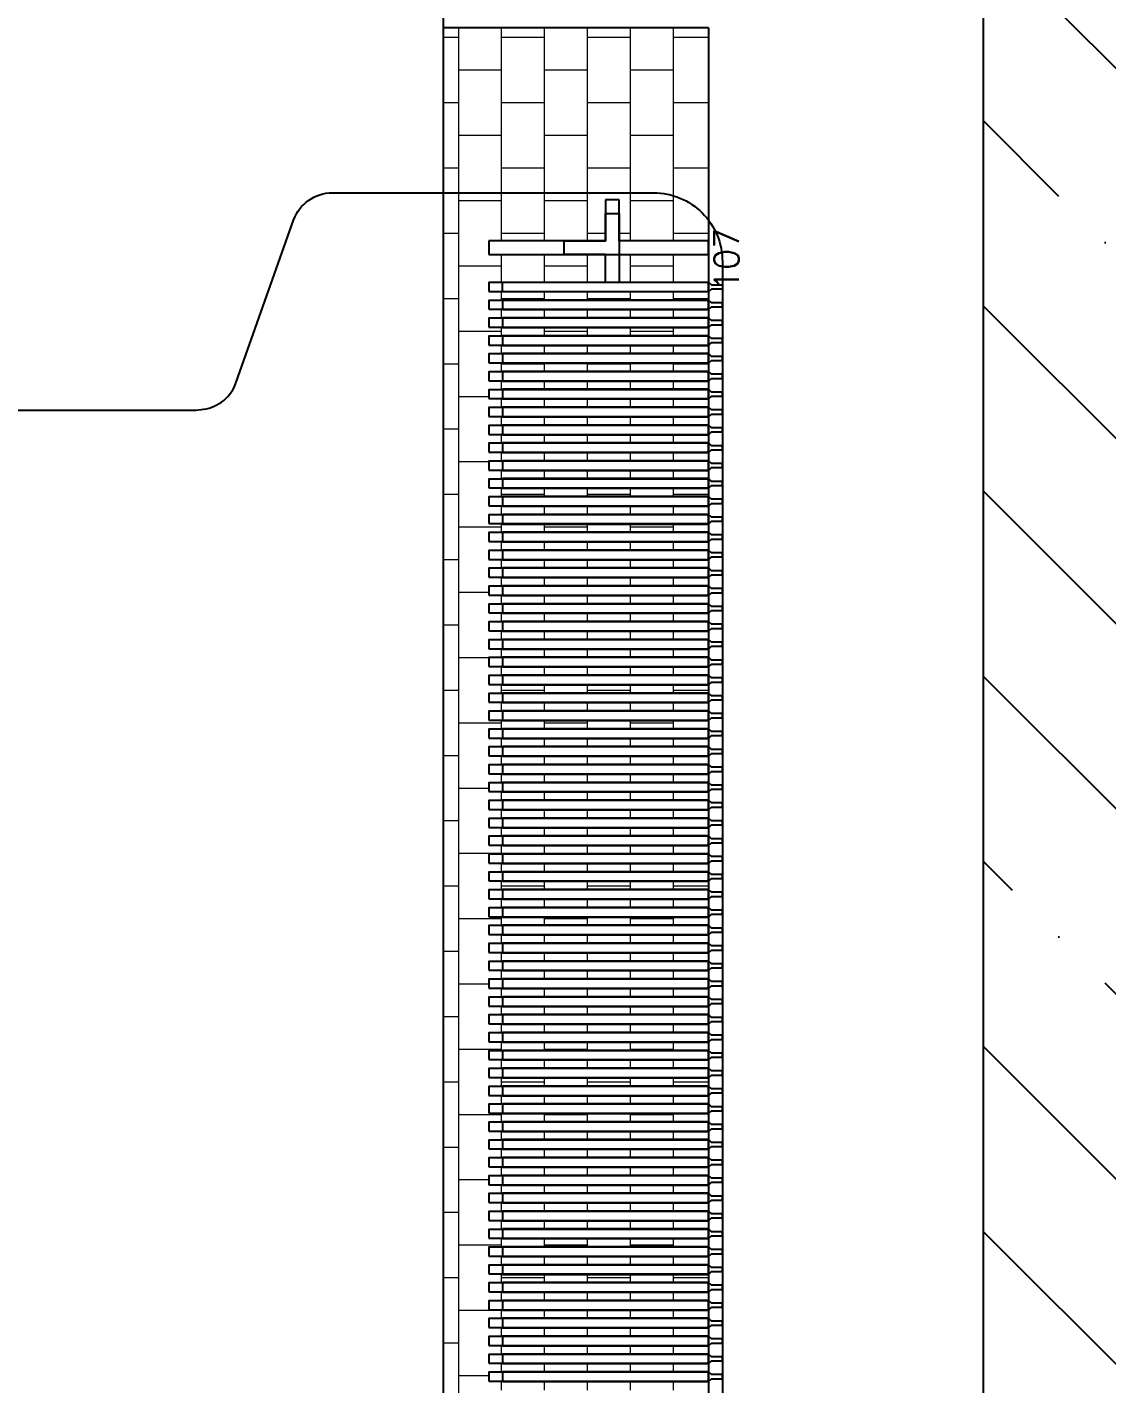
# Model space of a CAD drawing. Extents: x 13661 to 14061, y -1399 to -1089.
# Drawn here: x 13781.98 to 13789.84, y -1230.52 to -1220.65 of the extents above; entities that cross this region are included whole.
import ezdxf

# ---------------------------------------------------------------- set-up
doc = ezdxf.new("R2010")
doc.units = 0
doc.header["$LTSCALE"] = 16.335
doc.header["$MEASUREMENT"] = 0
doc.layers.get('0').update_dxf_attribs({"linetype": 'CONTINUOUS'})
doc.layers.add('ENCAP', color=7, linetype='CONTINUOUS')
doc.layers.add('FPC', color=2, linetype='CONTINUOUS', lineweight=25)
doc.layers.add('label @ 1', color=1, linetype='CONTINUOUS', lineweight=13)
doc.styles.add('sz', font='txt.shx')

# ---------------------------------------------------------------- blocks, each defined once
blk = doc.blocks.new('pin')
for p, q in [((535.8656, 444.7959), (535.7656, 444.7959)), ((535.7656, 444.7959), (535.7656, 443.1959)), ((535.8656, 443.9459), (535.8656, 444.7959)), ((536.1656, 443.9459), (535.8656, 443.9459)), ((536.1656, 443.8459), (536.1656, 443.9459)), ((535.8656, 443.8459), (536.1656, 443.8459)), ((535.8656, 443.1959), (535.8656, 443.8459)), ((535.7656, 443.1959), (535.8656, 443.1959))]:
    blk.add_line(p, q)
for points in [[(527.5681, 444.7959), (527.5681, 443.1959), (527.6331, 443.1959), (527.6331, 444.7959)], [(527.6981, 444.7959), (527.6981, 443.1959), (527.7631, 443.1959), (527.7631, 444.7959)], [(527.8281, 444.7959), (527.8281, 443.1959), (527.8931, 443.1959), (527.8931, 444.7959)], [(527.9581, 444.7959), (527.9581, 443.1959), (528.0231, 443.1959), (528.0231, 444.7959)], [(528.0881, 444.7959), (528.0881, 443.1959), (528.1531, 443.1959), (528.1531, 444.7959)], [(528.2181, 444.7959), (528.2181, 443.1959), (528.2831, 443.1959), (528.2831, 444.7959)], [(528.3481, 444.7959), (528.3481, 443.1959), (528.4131, 443.1959), (528.4131, 444.7959)], [(528.4781, 444.7959), (528.4781, 443.1959), (528.5431, 443.1959), (528.5431, 444.7959)], [(528.6081, 444.7959), (528.6081, 443.1959), (528.6731, 443.1959), (528.6731, 444.7959)], [(528.7381, 444.7959), (528.7381, 443.1959), (528.8031, 443.1959), (528.8031, 444.7959)], [(528.8681, 444.7959), (528.8681, 443.1959), (528.9331, 443.1959), (528.9331, 444.7959)], [(528.9981, 444.7959), (528.9981, 443.1959), (529.0631, 443.1959), (529.0631, 444.7959)], [(529.1281, 444.7959), (529.1281, 443.1959), (529.1931, 443.1959), (529.1931, 444.7959)], [(529.2581, 444.7959), (529.2581, 443.1959), (529.3231, 443.1959), (529.3231, 444.7959)], [(529.3881, 444.7959), (529.3881, 443.1959), (529.4531, 443.1959), (529.4531, 444.7959)], [(529.5181, 444.7959), (529.5181, 443.1959), (529.5831, 443.1959), (529.5831, 444.7959)], [(529.6481, 444.7959), (529.6481, 443.1959), (529.7131, 443.1959), (529.7131, 444.7959)], [(529.7781, 444.7959), (529.7781, 443.1959), (529.8431, 443.1959), (529.8431, 444.7959)], [(529.9081, 444.7959), (529.9081, 443.1959), (529.9731, 443.1959), (529.9731, 444.7959)], [(530.0381, 444.7959), (530.0381, 443.1959), (530.1031, 443.1959), (530.1031, 444.7959)], [(530.1681, 444.7959), (530.1681, 443.1959), (530.2331, 443.1959), (530.2331, 444.7959)], [(530.2981, 444.7959), (530.2981, 443.1959), (530.3631, 443.1959), (530.3631, 444.7959)], [(530.4281, 444.7959), (530.4281, 443.1959), (530.4931, 443.1959), (530.4931, 444.7959)], [(530.5581, 444.7959), (530.5581, 443.1959), (530.6231, 443.1959), (530.6231, 444.7959)], [(530.6881, 444.7959), (530.6881, 443.1959), (530.7531, 443.1959), (530.7531, 444.7959)], [(530.8181, 444.7959), (530.8181, 443.1959), (530.8831, 443.1959), (530.8831, 444.7959)], [(530.9481, 444.7959), (530.9481, 443.1959), (531.0131, 443.1959), (531.0131, 444.7959)], [(531.0781, 444.7959), (531.0781, 443.1959), (531.1431, 443.1959), (531.1431, 444.7959)], [(531.2081, 444.7959), (531.2081, 443.1959), (531.2731, 443.1959), (531.2731, 444.7959)], [(531.3381, 444.7959), (531.3381, 443.1959), (531.4031, 443.1959), (531.4031, 444.7959)], [(531.4681, 444.7959), (531.4681, 443.1959), (531.5331, 443.1959), (531.5331, 444.7959)], [(531.5981, 444.7959), (531.5981, 443.1959), (531.6631, 443.1959), (531.6631, 444.7959)], [(531.7281, 444.7959), (531.7281, 443.1959), (531.7931, 443.1959), (531.7931, 444.7959)], [(531.8581, 444.7959), (531.8581, 443.1959), (531.9231, 443.1959), (531.9231, 444.7959)], [(531.9881, 444.7959), (531.9881, 443.1959), (532.0531, 443.1959), (532.0531, 444.7959)], [(532.1181, 444.7959), (532.1181, 443.1959), (532.1831, 443.1959), (532.1831, 444.7959)], [(532.2481, 444.7959), (532.2481, 443.1959), (532.3131, 443.1959), (532.3131, 444.7959)], [(532.3781, 444.7959), (532.3781, 443.1959), (532.4431, 443.1959), (532.4431, 444.7959)], [(532.5081, 444.7959), (532.5081, 443.1959), (532.5731, 443.1959), (532.5731, 444.7959)], [(532.6381, 444.7959), (532.6381, 443.1959), (532.7031, 443.1959), (532.7031, 444.7959)], [(532.7681, 444.7959), (532.7681, 443.1959), (532.8331, 443.1959), (532.8331, 444.7959)], [(532.8981, 444.7959), (532.8981, 443.1959), (532.9631, 443.1959), (532.9631, 444.7959)], [(533.0281, 444.7959), (533.0281, 443.1959), (533.0931, 443.1959), (533.0931, 444.7959)], [(533.1581, 444.7959), (533.1581, 443.1959), (533.2231, 443.1959), (533.2231, 444.7959)], [(533.2881, 444.7959), (533.2881, 443.1959), (533.3531, 443.1959), (533.3531, 444.7959)], [(533.4181, 444.7959), (533.4181, 443.1959), (533.4831, 443.1959), (533.4831, 444.7959)], [(533.5481, 444.7959), (533.5481, 443.1959), (533.6131, 443.1959), (533.6131, 444.7959)], [(533.6781, 444.7959), (533.6781, 443.1959), (533.7431, 443.1959), (533.7431, 444.7959)], [(533.8081, 444.7959), (533.8081, 443.1959), (533.8731, 443.1959), (533.8731, 444.7959)], [(533.9381, 444.7959), (533.9381, 443.1959), (534.0031, 443.1959), (534.0031, 444.7959)], [(534.0681, 444.7959), (534.0681, 443.1959), (534.1331, 443.1959), (534.1331, 444.7959)], [(534.1981, 444.7959), (534.1981, 443.1959), (534.2631, 443.1959), (534.2631, 444.7959)], [(534.3281, 444.7959), (534.3281, 443.1959), (534.3931, 443.1959), (534.3931, 444.7959)], [(534.4581, 444.7959), (534.4581, 443.1959), (534.5231, 443.1959), (534.5231, 444.7959)], [(534.5881, 444.7959), (534.5881, 443.1959), (534.6531, 443.1959), (534.6531, 444.7959)], [(534.7181, 444.7959), (534.7181, 443.1959), (534.7831, 443.1959), (534.7831, 444.7959)], [(534.8481, 444.7959), (534.8481, 443.1959), (534.9131, 443.1959), (534.9131, 444.7959)], [(534.9781, 444.7959), (534.9781, 443.1959), (535.0431, 443.1959), (535.0431, 444.7959)], [(535.1081, 444.7959), (535.1081, 443.1959), (535.1731, 443.1959), (535.1731, 444.7959)], [(535.2381, 444.7959), (535.2381, 443.1959), (535.3031, 443.1959), (535.3031, 444.7959)], [(535.3681, 444.7959), (535.3681, 443.1959), (535.4331, 443.1959), (535.4331, 444.7959)], [(535.4981, 444.7959), (535.4981, 443.1959), (535.5631, 443.1959), (535.5631, 444.7959)]]:
    blk.add_lwpolyline(points, close=True)

msp = doc.modelspace()

# ---------------------------------------------------------------- hatches: boundary and pattern name
h = msp.add_hatch()
h.set_pattern_fill('ANSI35', color=5, scale=0.3, angle=90, style=0)
h.set_pattern_definition([(135, (9599.1882, -5804.8432), (-1.3470384, -1.3470384), []), (135, (9599.1882, -5803.4961), (-1.3470384, -1.3470384), [2.38125, -0.47625, 0, -0.47625])])
edge = h.paths.add_edge_path()
edge.add_ellipse((13782.34046, -1212.65165), major_axis=(0, -2), ratio=1, start_angle=540, end_angle=546.435341, ccw=False)
edge.add_line((13782.34046, -1210.65165), (13782.47286, -1210.65165))
edge.add_line((13782.47286, -1210.65165), (13796.37969, -1210.65165))
edge.add_ellipse((13796.37969, -1211.65165), major_axis=(0, -1), ratio=1, start_angle=450, end_angle=540, ccw=False)
edge.add_line((13797.37969, -1211.65165), (13797.37969, -1218.59085))
edge.add_ellipse((13798.37969, -1218.59085), major_axis=(0, 1), ratio=1, start_angle=90, end_angle=180)
edge.add_line((13798.37969, -1219.59085), (13808.26651, -1219.59085))
edge.add_ellipse((13808.26651, -1220.59085), major_axis=(0, -1), ratio=1, start_angle=503.35079, end_angle=540, ccw=False)
edge.add_line((13808.86342, -1219.78854), (13811.15457, -1221.49315))
edge.add_ellipse((13811.75148, -1220.69085), major_axis=(0, 1), ratio=1, start_angle=143.35079, end_angle=180)
edge.add_line((13811.75148, -1221.69085), (13824.2663, -1221.69085))
edge.add_line((13824.2663, -1221.69085), (13824.2663, -1237.29085))
edge.add_line((13824.2663, -1237.29085), (13811.75148, -1237.29085))
edge.add_ellipse((13811.75148, -1238.29085), major_axis=(0, 1), ratio=1, start_angle=360, end_angle=396.64921)
edge.add_line((13811.15457, -1237.48854), (13808.86342, -1239.19315))
edge.add_ellipse((13808.26651, -1238.39085), major_axis=(0, -1), ratio=1, start_angle=360, end_angle=396.64921, ccw=False)
edge.add_line((13808.26651, -1239.39085), (13788.94065, -1239.39085))
edge.add_line((13788.94065, -1239.39085), (13788.94065, -1218.99845))
edge.add_line((13788.94065, -1218.99845), (13784.25371, -1218.99845))
edge.add_ellipse((13784.01061, -1219.96843), major_axis=(0, 0.99999), ratio=1, start_angle=345.93003, end_angle=360)
edge.add_line((13784.01061, -1218.96845), (13782.1163, -1218.96845))
edge.add_line((13782.1163, -1218.96845), (13782.1163, -1210.66425))
h.paths.add_polyline_path([(13792.86519, -1217.99796), (13792.86542, -1212.57176), (13787.39133, -1212.57176), (13787.39133, -1217.99796)], flags=16)
h.paths.add_polyline_path([(13799.83453, -1223.14306), (13799.83453, -1227.63086), (13793.43213, -1227.63086), (13793.43213, -1223.14306)], flags=16)
h.paths.add_polyline_path([(13801.21763, -1231.19856), (13801.21763, -1234.86906), (13793.48143, -1234.86906), (13793.48143, -1231.19856)], flags=16)
at = {"lineweight": 0}
h = msp.add_hatch(dxfattribs=at)
h.set_pattern_fill('APPIANRN', color=3, scale=0.05, angle=450, style=0)
h.set_pattern_definition([(90, (13974.1846, -3813.51332), (-0.3125, 1e-16), []), (180, (13974.1846, -3813.51332), (-0.3125, -0.2375), [0.3125, -0.3125])])
h.paths.add_polyline_path([(13786.01065, -1239.39085, -0.4142136), (13785.01065, -1238.39085), (13785.01062, -1220.65463), (13786.94062, -1220.65463), (13786.94065, -1222.20465), (13786.29065, -1222.20465), (13786.29065, -1221.90465), (13786.19065, -1221.90465), (13786.19065, -1222.20465), (13785.34065, -1222.20465), (13785.34065, -1222.30465), (13786.94065, -1222.30465), (13786.94065, -1222.50715), (13785.34065, -1222.50715), (13785.34065, -1222.57215), (13786.94065, -1222.57215), (13786.94065, -1222.63715), (13785.34065, -1222.63715), (13785.34065, -1222.70215), (13786.94065, -1222.70215), (13786.94065, -1222.76715), (13785.34065, -1222.76715), (13785.34065, -1222.83215), (13786.94065, -1222.83215), (13786.94065, -1222.89715), (13785.34065, -1222.89715), (13785.34065, -1222.96215), (13786.94065, -1222.96215), (13786.94065, -1223.02715), (13785.34065, -1223.02715), (13785.34065, -1223.09215), (13786.94065, -1223.09215), (13786.94065, -1223.15715), (13785.34065, -1223.15715), (13785.34065, -1223.22215), (13786.94065, -1223.22215), (13786.94065, -1223.28715), (13785.34065, -1223.28715), (13785.34065, -1223.35215), (13786.94065, -1223.35215), (13786.94065, -1223.41715), (13785.34065, -1223.41715), (13785.34065, -1223.48215), (13786.94065, -1223.48215), (13786.94065, -1223.54715), (13785.34065, -1223.54715), (13785.34065, -1223.61215), (13786.94065, -1223.61215), (13786.94065, -1223.67715), (13785.34065, -1223.67715), (13785.34065, -1223.74215), (13786.94065, -1223.74215), (13786.94065, -1223.80715), (13785.34065, -1223.80715), (13785.34065, -1223.87215), (13786.94065, -1223.87215), (13786.94065, -1223.93715), (13785.34065, -1223.93715), (13785.34065, -1224.00215), (13786.94065, -1224.00215), (13786.94065, -1224.06715), (13785.34065, -1224.06715), (13785.34065, -1224.13215), (13786.94065, -1224.13215), (13786.94065, -1224.19715), (13785.34065, -1224.19715), (13785.34065, -1224.26215), (13786.94065, -1224.26215), (13786.94065, -1224.32715), (13785.34065, -1224.32715), (13785.34065, -1224.39215), (13786.94065, -1224.39215), (13786.94065, -1224.45715), (13785.34065, -1224.45715), (13785.34065, -1224.52215), (13786.94065, -1224.52215), (13786.94065, -1224.58715), (13785.34065, -1224.58715), (13785.34065, -1224.65215), (13786.94065, -1224.65215), (13786.94065, -1224.71715), (13785.34065, -1224.71715), (13785.34065, -1224.78215), (13786.94065, -1224.78215), (13786.94065, -1224.84715), (13785.34065, -1224.84715), (13785.34065, -1224.91215), (13786.94065, -1224.91215), (13786.94065, -1224.97715), (13785.34065, -1224.97715), (13785.34065, -1225.04215), (13786.94065, -1225.04215), (13786.94065, -1225.10715), (13785.34065, -1225.10715), (13785.34065, -1225.17215), (13786.94065, -1225.17215), (13786.94065, -1225.23715), (13785.34065, -1225.23715), (13785.34065, -1225.30215), (13786.94065, -1225.30215), (13786.94065, -1225.36715), (13785.34065, -1225.36715), (13785.34065, -1225.43215), (13786.94065, -1225.43215), (13786.94065, -1225.49715), (13785.34065, -1225.49715), (13785.34065, -1225.56215), (13786.94065, -1225.56215), (13786.94065, -1225.62715), (13785.34065, -1225.62715), (13785.34065, -1225.69215), (13786.94065, -1225.69215), (13786.94065, -1225.75715), (13785.34065, -1225.75715), (13785.34065, -1225.82215), (13786.94065, -1225.82215), (13786.94065, -1225.88715), (13785.34065, -1225.88715), (13785.34065, -1225.95215), (13786.94065, -1225.95215), (13786.94065, -1226.01715), (13785.34065, -1226.01715), (13785.34065, -1226.08215), (13786.94065, -1226.08215), (13786.94065, -1226.14715), (13785.34065, -1226.14715), (13785.34065, -1226.21215), (13786.94065, -1226.21215), (13786.94065, -1226.27715), (13785.34065, -1226.27715), (13785.34065, -1226.34215), (13786.94065, -1226.34215), (13786.94065, -1226.40715), (13785.34065, -1226.40715), (13785.34065, -1226.47215), (13786.94065, -1226.47215), (13786.94065, -1226.53715), (13785.34065, -1226.53715), (13785.34065, -1226.60215), (13786.94065, -1226.60215), (13786.94065, -1226.66715), (13785.34065, -1226.66715), (13785.34065, -1226.73215), (13786.94065, -1226.73215), (13786.94065, -1226.79715), (13785.34065, -1226.79715), (13785.34065, -1226.86215), (13786.94065, -1226.86215), (13786.94065, -1226.92715), (13785.34065, -1226.92715), (13785.34065, -1226.99215), (13786.94065, -1226.99215), (13786.94065, -1227.05715), (13785.34065, -1227.05715), (13785.34065, -1227.12215), (13786.94065, -1227.12215), (13786.94065, -1227.18715), (13785.34065, -1227.18715), (13785.34065, -1227.25215), (13786.94065, -1227.25215), (13786.94065, -1227.31715), (13785.34065, -1227.31715), (13785.34065, -1227.38215), (13786.94065, -1227.38215), (13786.94065, -1227.44715), (13785.34065, -1227.44715), (13785.34065, -1227.51215), (13786.94065, -1227.51215), (13786.94065, -1227.57715), (13785.34065, -1227.57715), (13785.34065, -1227.64215), (13786.94065, -1227.64215), (13786.94065, -1227.70715), (13785.34065, -1227.70715), (13785.34065, -1227.77215), (13786.94065, -1227.77215), (13786.94065, -1227.83715), (13785.34065, -1227.83715), (13785.34065, -1227.90215), (13786.94065, -1227.90215), (13786.94065, -1227.96715), (13785.34065, -1227.96715), (13785.34065, -1228.03215), (13786.94065, -1228.03215), (13786.94065, -1228.09715), (13785.34065, -1228.09715), (13785.34065, -1228.16215), (13786.94065, -1228.16215), (13786.94065, -1228.22715), (13785.34065, -1228.22715), (13785.34065, -1228.29215), (13786.94065, -1228.29215), (13786.94065, -1228.35715), (13785.34065, -1228.35715), (13785.34065, -1228.42215), (13786.94065, -1228.42215), (13786.94065, -1228.48715), (13785.34065, -1228.48715), (13785.34065, -1228.55215), (13786.94065, -1228.55215), (13786.94065, -1228.61715), (13785.34065, -1228.61715), (13785.34065, -1228.68215), (13786.94065, -1228.68215), (13786.94065, -1228.74715), (13785.34065, -1228.74715), (13785.34065, -1228.81215), (13786.94065, -1228.81215), (13786.94065, -1228.87715), (13785.34065, -1228.87715), (13785.34065, -1228.94215), (13786.94065, -1228.94215), (13786.94065, -1229.00715), (13785.34065, -1229.00715), (13785.34065, -1229.07215), (13786.94065, -1229.07215), (13786.94065, -1229.13715), (13785.34065, -1229.13715), (13785.34065, -1229.20215), (13786.94065, -1229.20215), (13786.94065, -1229.26715), (13785.34065, -1229.26715), (13785.34065, -1229.33215), (13786.94065, -1229.33215), (13786.94065, -1229.39715), (13785.34065, -1229.39715), (13785.34065, -1229.46215), (13786.94065, -1229.46215), (13786.94065, -1229.52715), (13785.34065, -1229.52715), (13785.34065, -1229.59215), (13786.94065, -1229.59215), (13786.94065, -1229.65715), (13785.34065, -1229.65715), (13785.34065, -1229.72215), (13786.94065, -1229.72215), (13786.94065, -1229.78715), (13785.34065, -1229.78715), (13785.34065, -1229.85215), (13786.94065, -1229.85215), (13786.94065, -1229.91715), (13785.34065, -1229.91715), (13785.34065, -1229.98215), (13786.94065, -1229.98215), (13786.94065, -1230.04715), (13785.34065, -1230.04715), (13785.34065, -1230.11215), (13786.94065, -1230.11215), (13786.94065, -1230.17715), (13785.34065, -1230.17715), (13785.34065, -1230.24215), (13786.94065, -1230.24215), (13786.94065, -1230.30715), (13785.34065, -1230.30715), (13785.34065, -1230.37215), (13786.94065, -1230.37215), (13786.94065, -1230.43715), (13785.34065, -1230.43715), (13785.34065, -1230.50215), (13786.94065, -1230.50215), (13786.94065, -1230.56715), (13785.34065, -1230.56715), (13785.34065, -1230.63215), (13786.94065, -1230.63215), (13786.94065, -1230.69715), (13785.34065, -1230.69715), (13785.34065, -1230.76215), (13786.94065, -1230.76215), (13786.94065, -1230.82715), (13785.34065, -1230.82715), (13785.34065, -1230.89215), (13786.94065, -1230.89215), (13786.94065, -1230.95715), (13785.34065, -1230.95715), (13785.34065, -1231.02215), (13786.94065, -1231.02215), (13786.94065, -1231.08715), (13785.34065, -1231.08715), (13785.34065, -1231.15215), (13786.94065, -1231.15215), (13786.94065, -1231.21715), (13785.34065, -1231.21715), (13785.34065, -1231.28215), (13786.94065, -1231.28215), (13786.94065, -1231.34715), (13785.34065, -1231.34715), (13785.34065, -1231.41215), (13786.94065, -1231.41215), (13786.94065, -1231.47715), (13785.34065, -1231.47715), (13785.34065, -1231.54215), (13786.94065, -1231.54215), (13786.94065, -1231.60715), (13785.34065, -1231.60715), (13785.34065, -1231.67215), (13786.94065, -1231.67215), (13786.94065, -1231.73715), (13785.34065, -1231.73715), (13785.34065, -1231.80215), (13786.94065, -1231.80215), (13786.94065, -1231.86715), (13785.34065, -1231.86715), (13785.34065, -1231.93215), (13786.94065, -1231.93215), (13786.94065, -1231.99715), (13785.34065, -1231.99715), (13785.34065, -1232.06215), (13786.94065, -1232.06215), (13786.94065, -1232.12715), (13785.34065, -1232.12715), (13785.34065, -1232.19215), (13786.94065, -1232.19215), (13786.94065, -1232.25715), (13785.34065, -1232.25715), (13785.34065, -1232.32215), (13786.94065, -1232.32215), (13786.94065, -1232.38715), (13785.34065, -1232.38715), (13785.34065, -1232.45215), (13786.94065, -1232.45215), (13786.94065, -1232.51715), (13785.34065, -1232.51715), (13785.34065, -1232.58215), (13786.94065, -1232.58215), (13786.94065, -1232.64715), (13785.34065, -1232.64715), (13785.34065, -1232.71215), (13786.94065, -1232.71215), (13786.94065, -1232.77715), (13785.34065, -1232.77715), (13785.34065, -1232.84215), (13786.94065, -1232.84215), (13786.94065, -1232.90715), (13785.34065, -1232.90715), (13785.34065, -1232.97215), (13786.94065, -1232.97215), (13786.94065, -1233.03715), (13785.34065, -1233.03715), (13785.34065, -1233.10215), (13786.94065, -1233.10215), (13786.94065, -1233.16715), (13785.34065, -1233.16715), (13785.34065, -1233.23215), (13786.94065, -1233.23215), (13786.94065, -1233.29715), (13785.34065, -1233.29715), (13785.34065, -1233.36215), (13786.94065, -1233.36215), (13786.94065, -1233.42715), (13785.34065, -1233.42715), (13785.34065, -1233.49215), (13786.94065, -1233.49215), (13786.94065, -1233.55715), (13785.34065, -1233.55715), (13785.34065, -1233.62215), (13786.94065, -1233.62215), (13786.94065, -1233.68715), (13785.34065, -1233.68715), (13785.34065, -1233.75215), (13786.94065, -1233.75215), (13786.94065, -1233.81715), (13785.34065, -1233.81715), (13785.34065, -1233.88215), (13786.94065, -1233.88215), (13786.94065, -1233.94715), (13785.34065, -1233.94715), (13785.34065, -1234.01215), (13786.94065, -1234.01215), (13786.94065, -1234.07715), (13785.34065, -1234.07715), (13785.34065, -1234.14215), (13786.94065, -1234.14215), (13786.94065, -1234.20715), (13785.34065, -1234.20715), (13785.34065, -1234.27215), (13786.94065, -1234.27215), (13786.94065, -1234.33715), (13785.34065, -1234.33715), (13785.34065, -1234.40215), (13786.94065, -1234.40215), (13786.94065, -1234.46715), (13785.34065, -1234.46715), (13785.34065, -1234.53215), (13786.94065, -1234.53215), (13786.94065, -1234.59715), (13785.34065, -1234.59715), (13785.34065, -1234.66215), (13786.94065, -1234.66215), (13786.94065, -1234.72715), (13785.34065, -1234.72715), (13785.34065, -1234.79215), (13786.94065, -1234.79215), (13786.94065, -1234.85715), (13785.34065, -1234.85715), (13785.34065, -1234.92215), (13786.94065, -1234.92215), (13786.94065, -1234.98715), (13785.34065, -1234.98715), (13785.34065, -1235.05215), (13786.94065, -1235.05215), (13786.94065, -1235.11715), (13785.34065, -1235.11715), (13785.34065, -1235.18215), (13786.94065, -1235.18215), (13786.94065, -1235.24715), (13785.34065, -1235.24715), (13785.34065, -1235.31215), (13786.94065, -1235.31215), (13786.94065, -1235.37715), (13785.34065, -1235.37715), (13785.34065, -1235.44215), (13786.94065, -1235.44215), (13786.94065, -1235.50715), (13785.34065, -1235.50715), (13785.34065, -1235.57215), (13786.94065, -1235.57215), (13786.94065, -1235.63715), (13785.34065, -1235.63715), (13785.34065, -1235.70215), (13786.94065, -1235.70215), (13786.94065, -1235.76715), (13785.34065, -1235.76715), (13785.34065, -1235.83215), (13786.94065, -1235.83215), (13786.94065, -1235.89715), (13785.34065, -1235.89715), (13785.34065, -1235.96215), (13786.94065, -1235.96215), (13786.94065, -1236.02715), (13785.34065, -1236.02715), (13785.34065, -1236.09215), (13786.94065, -1236.09215), (13786.94065, -1236.15715), (13785.34065, -1236.15715), (13785.34065, -1236.22215), (13786.94065, -1236.22215), (13786.94065, -1236.28715), (13785.34065, -1236.28715), (13785.34065, -1236.35215), (13786.94065, -1236.35215), (13786.94065, -1236.55465), (13785.34065, -1236.55465), (13785.34065, -1236.65465), (13786.19065, -1236.65465), (13786.19065, -1236.95465), (13786.29065, -1236.95465), (13786.29065, -1236.65465), (13786.94065, -1236.65465), (13786.94065, -1239.39085)])

# ---------------------------------------------------------------- linework, layer by layer
for q in [(13785.0106, -1220.65463), (13786.94065, -1239.39085)]:
    msp.add_line((13786.94065, -1220.65463), q)
at = {"color": 5}
msp.add_lwpolyline([(13782.1163, -1210.66425, -0.0280869), (13782.34046, -1210.65165), (13782.47286, -1210.65165), (13796.37969, -1210.65165, -0.4142136), (13797.37969, -1211.65165), (13797.37969, -1218.59085, 0.4142136), (13798.37969, -1219.59085), (13808.26651, -1219.59085, -0.1612895), (13808.86342, -1219.78854), (13811.15457, -1221.49315, 0.1612895), (13811.75148, -1221.69085), (13824.2663, -1221.69085), (13824.2663, -1237.29085), (13811.75148, -1237.29085, 0.1612895), (13811.15457, -1237.48854), (13808.86342, -1239.19315, -0.1612895), (13808.26651, -1239.39085), (13788.94065, -1239.39085), (13788.94065, -1218.99845), (13784.25371, -1218.99845, 0.0614691), (13784.01061, -1218.96845), (13782.1163, -1218.96845)], format="xyb", close=True, dxfattribs=at)
at = {"color": 30}
msp.add_lwpolyline([(13808.2665, -1239.39085), (13786.0106, -1239.39085, -0.414205), (13785.0106, -1238.39085), (13785.0106, -1219.96845, 0.414222), (13784.0106, -1218.96845), (13781.9531, -1218.96845, 0.234151), (13781.1575, -1219.36265), (13779.59174, -1221.4192, -0.2341626), (13778.7961, -1221.81344), (13777.95653, -1221.81344)], format="xyb", dxfattribs=at)
at = {"color": 4}
for points in [[(13786.29061, -1222.00463), (13786.29061, -1222.50463), (13786.94061, -1222.50463), (13786.96061, -1222.52463), (13787.04061, -1222.52463), (13787.04061, -1222.55463), (13786.96061, -1222.55463), (13786.94061, -1222.57463), (13785.44061, -1222.57463), (13785.44061, -1222.50463), (13786.19061, -1222.50463), (13786.19061, -1222.30463), (13785.89061, -1222.30463), (13785.89061, -1222.20463), (13786.19061, -1222.20463), (13786.19061, -1222.00463)], [(13785.44061, -1222.63463), (13785.44061, -1222.70463), (13786.94061, -1222.70463), (13786.96061, -1222.68463), (13787.04061, -1222.68463), (13787.04061, -1222.65463), (13786.96061, -1222.65463), (13786.94061, -1222.63463)], [(13785.44061, -1222.76463), (13785.44061, -1222.83463), (13786.94061, -1222.83463), (13786.96061, -1222.81463), (13787.04061, -1222.81463), (13787.04061, -1222.78463), (13786.96061, -1222.78463), (13786.94061, -1222.76463)], [(13785.44061, -1222.89463), (13785.44061, -1222.96463), (13786.94061, -1222.96463), (13786.96061, -1222.94463), (13787.04061, -1222.94463), (13787.04061, -1222.91463), (13786.96061, -1222.91463), (13786.94061, -1222.89463)], [(13785.44061, -1223.02463), (13785.44061, -1223.09463), (13786.94061, -1223.09463), (13786.96061, -1223.07463), (13787.04061, -1223.07463), (13787.04061, -1223.04463), (13786.96061, -1223.04463), (13786.94061, -1223.02463)], [(13785.44061, -1223.15463), (13785.44061, -1223.22463), (13786.94061, -1223.22463), (13786.96061, -1223.20463), (13787.04061, -1223.20463), (13787.04061, -1223.17463), (13786.96061, -1223.17463), (13786.94061, -1223.15463)], [(13785.44061, -1223.28463), (13785.44061, -1223.35463), (13786.94061, -1223.35463), (13786.96061, -1223.33463), (13787.04061, -1223.33463), (13787.04061, -1223.30463), (13786.96061, -1223.30463), (13786.94061, -1223.28463)], [(13785.44061, -1223.41463), (13785.44061, -1223.48463), (13786.94061, -1223.48463), (13786.96061, -1223.46463), (13787.04061, -1223.46463), (13787.04061, -1223.43463), (13786.96061, -1223.43463), (13786.94061, -1223.41463)], [(13785.44061, -1223.54463), (13785.44061, -1223.61463), (13786.94061, -1223.61463), (13786.96061, -1223.59463), (13787.04061, -1223.59463), (13787.04061, -1223.56463), (13786.96061, -1223.56463), (13786.94061, -1223.54463)], [(13785.44061, -1223.67463), (13785.44061, -1223.74463), (13786.94061, -1223.74463), (13786.96061, -1223.72463), (13787.04061, -1223.72463), (13787.04061, -1223.69463), (13786.96061, -1223.69463), (13786.94061, -1223.67463)], [(13785.44061, -1223.80463), (13785.44061, -1223.87463), (13786.94061, -1223.87463), (13786.96061, -1223.85463), (13787.04061, -1223.85463), (13787.04061, -1223.82463), (13786.96061, -1223.82463), (13786.94061, -1223.80463)], [(13785.44061, -1223.93463), (13785.44061, -1224.00463), (13786.94061, -1224.00463), (13786.96061, -1223.98463), (13787.04061, -1223.98463), (13787.04061, -1223.95463), (13786.96061, -1223.95463), (13786.94061, -1223.93463)], [(13785.44061, -1224.06463), (13785.44061, -1224.13463), (13786.94061, -1224.13463), (13786.96061, -1224.11463), (13787.04061, -1224.11463), (13787.04061, -1224.08463), (13786.96061, -1224.08463), (13786.94061, -1224.06463)], [(13785.44061, -1224.19463), (13785.44061, -1224.26463), (13786.94061, -1224.26463), (13786.96061, -1224.24463), (13787.04061, -1224.24463), (13787.04061, -1224.21463), (13786.96061, -1224.21463), (13786.94061, -1224.19463)], [(13785.44061, -1224.32463), (13785.44061, -1224.39463), (13786.94061, -1224.39463), (13786.96061, -1224.37463), (13787.04061, -1224.37463), (13787.04061, -1224.34463), (13786.96061, -1224.34463), (13786.94061, -1224.32463)], [(13785.44061, -1224.45463), (13785.44061, -1224.52463), (13786.94061, -1224.52463), (13786.96061, -1224.50463), (13787.04061, -1224.50463), (13787.04061, -1224.47463), (13786.96061, -1224.47463), (13786.94061, -1224.45463)], [(13785.44061, -1224.58463), (13785.44061, -1224.65463), (13786.94061, -1224.65463), (13786.96061, -1224.63463), (13787.04061, -1224.63463), (13787.04061, -1224.60463), (13786.96061, -1224.60463), (13786.94061, -1224.58463)], [(13785.44061, -1224.71463), (13785.44061, -1224.78463), (13786.94061, -1224.78463), (13786.96061, -1224.76463), (13787.04061, -1224.76463), (13787.04061, -1224.73463), (13786.96061, -1224.73463), (13786.94061, -1224.71463)], [(13785.44061, -1224.84463), (13785.44061, -1224.91463), (13786.94061, -1224.91463), (13786.96061, -1224.89463), (13787.04061, -1224.89463), (13787.04061, -1224.86463), (13786.96061, -1224.86463), (13786.94061, -1224.84463)], [(13785.44061, -1224.97463), (13785.44061, -1225.04463), (13786.94061, -1225.04463), (13786.96061, -1225.02463), (13787.04061, -1225.02463), (13787.04061, -1224.99463), (13786.96061, -1224.99463), (13786.94061, -1224.97463)], [(13785.44061, -1225.10463), (13785.44061, -1225.17463), (13786.94061, -1225.17463), (13786.96061, -1225.15463), (13787.04061, -1225.15463), (13787.04061, -1225.12463), (13786.96061, -1225.12463), (13786.94061, -1225.10463)], [(13785.44061, -1225.23463), (13785.44061, -1225.30463), (13786.94061, -1225.30463), (13786.96061, -1225.28463), (13787.04061, -1225.28463), (13787.04061, -1225.25463), (13786.96061, -1225.25463), (13786.94061, -1225.23463)], [(13785.44061, -1225.36463), (13785.44061, -1225.43463), (13786.94061, -1225.43463), (13786.96061, -1225.41463), (13787.04061, -1225.41463), (13787.04061, -1225.38463), (13786.96061, -1225.38463), (13786.94061, -1225.36463)], [(13785.44061, -1225.49463), (13785.44061, -1225.56463), (13786.94061, -1225.56463), (13786.96061, -1225.54463), (13787.04061, -1225.54463), (13787.04061, -1225.51463), (13786.96061, -1225.51463), (13786.94061, -1225.49463)], [(13785.44061, -1225.62463), (13785.44061, -1225.69463), (13786.94061, -1225.69463), (13786.96061, -1225.67463), (13787.04061, -1225.67463), (13787.04061, -1225.64463), (13786.96061, -1225.64463), (13786.94061, -1225.62463)], [(13785.44061, -1225.75463), (13785.44061, -1225.82463), (13786.94061, -1225.82463), (13786.96061, -1225.80463), (13787.04061, -1225.80463), (13787.04061, -1225.77463), (13786.96061, -1225.77463), (13786.94061, -1225.75463)], [(13785.44061, -1225.88463), (13785.44061, -1225.95463), (13786.94061, -1225.95463), (13786.96061, -1225.93463), (13787.04061, -1225.93463), (13787.04061, -1225.90463), (13786.96061, -1225.90463), (13786.94061, -1225.88463)], [(13785.44061, -1226.01463), (13785.44061, -1226.08463), (13786.94061, -1226.08463), (13786.96061, -1226.06463), (13787.04061, -1226.06463), (13787.04061, -1226.03463), (13786.96061, -1226.03463), (13786.94061, -1226.01463)], [(13785.44061, -1226.14463), (13785.44061, -1226.21463), (13786.94061, -1226.21463), (13786.96061, -1226.19463), (13787.04061, -1226.19463), (13787.04061, -1226.16463), (13786.96061, -1226.16463), (13786.94061, -1226.14463)], [(13785.44061, -1226.27463), (13785.44061, -1226.34463), (13786.94061, -1226.34463), (13786.96061, -1226.32463), (13787.04061, -1226.32463), (13787.04061, -1226.29463), (13786.96061, -1226.29463), (13786.94061, -1226.27463)], [(13785.44061, -1226.40463), (13785.44061, -1226.47463), (13786.94061, -1226.47463), (13786.96061, -1226.45463), (13787.04061, -1226.45463), (13787.04061, -1226.42463), (13786.96061, -1226.42463), (13786.94061, -1226.40463)], [(13785.44061, -1226.53463), (13785.44061, -1226.60463), (13786.94061, -1226.60463), (13786.96061, -1226.58463), (13787.04061, -1226.58463), (13787.04061, -1226.55463), (13786.96061, -1226.55463), (13786.94061, -1226.53463)], [(13785.44061, -1226.66463), (13785.44061, -1226.73463), (13786.94061, -1226.73463), (13786.96061, -1226.71463), (13787.04061, -1226.71463), (13787.04061, -1226.68463), (13786.96061, -1226.68463), (13786.94061, -1226.66463)], [(13785.44061, -1226.79463), (13785.44061, -1226.86463), (13786.94061, -1226.86463), (13786.96061, -1226.84463), (13787.04061, -1226.84463), (13787.04061, -1226.81463), (13786.96061, -1226.81463), (13786.94061, -1226.79463)], [(13785.44061, -1226.92463), (13785.44061, -1226.99463), (13786.94061, -1226.99463), (13786.96061, -1226.97463), (13787.04061, -1226.97463), (13787.04061, -1226.94463), (13786.96061, -1226.94463), (13786.94061, -1226.92463)], [(13785.44061, -1227.05463), (13785.44061, -1227.12463), (13786.94061, -1227.12463), (13786.96061, -1227.10463), (13787.04061, -1227.10463), (13787.04061, -1227.07463), (13786.96061, -1227.07463), (13786.94061, -1227.05463)], [(13785.44061, -1227.18463), (13785.44061, -1227.25463), (13786.94061, -1227.25463), (13786.96061, -1227.23463), (13787.04061, -1227.23463), (13787.04061, -1227.20463), (13786.96061, -1227.20463), (13786.94061, -1227.18463)], [(13785.44061, -1227.31463), (13785.44061, -1227.38463), (13786.94061, -1227.38463), (13786.96061, -1227.36463), (13787.04061, -1227.36463), (13787.04061, -1227.33463), (13786.96061, -1227.33463), (13786.94061, -1227.31463)], [(13785.44061, -1227.44463), (13785.44061, -1227.51463), (13786.94061, -1227.51463), (13786.96061, -1227.49463), (13787.04061, -1227.49463), (13787.04061, -1227.46463), (13786.96061, -1227.46463), (13786.94061, -1227.44463)], [(13785.44061, -1227.57463), (13785.44061, -1227.64463), (13786.94061, -1227.64463), (13786.96061, -1227.62463), (13787.04061, -1227.62463), (13787.04061, -1227.59463), (13786.96061, -1227.59463), (13786.94061, -1227.57463)], [(13785.44061, -1227.70463), (13785.44061, -1227.77463), (13786.94061, -1227.77463), (13786.96061, -1227.75463), (13787.04061, -1227.75463), (13787.04061, -1227.72463), (13786.96061, -1227.72463), (13786.94061, -1227.70463)], [(13785.44061, -1227.83463), (13785.44061, -1227.90463), (13786.94061, -1227.90463), (13786.96061, -1227.88463), (13787.04061, -1227.88463), (13787.04061, -1227.85463), (13786.96061, -1227.85463), (13786.94061, -1227.83463)], [(13785.44061, -1227.96463), (13785.44061, -1228.03463), (13786.94061, -1228.03463), (13786.96061, -1228.01463), (13787.04061, -1228.01463), (13787.04061, -1227.98463), (13786.96061, -1227.98463), (13786.94061, -1227.96463)], [(13785.44061, -1228.09463), (13785.44061, -1228.16463), (13786.94061, -1228.16463), (13786.96061, -1228.14463), (13787.04061, -1228.14463), (13787.04061, -1228.11463), (13786.96061, -1228.11463), (13786.94061, -1228.09463)], [(13785.44061, -1228.22463), (13785.44061, -1228.29463), (13786.94061, -1228.29463), (13786.96061, -1228.27463), (13787.04061, -1228.27463), (13787.04061, -1228.24463), (13786.96061, -1228.24463), (13786.94061, -1228.22463)], [(13785.44061, -1228.35463), (13785.44061, -1228.42463), (13786.94061, -1228.42463), (13786.96061, -1228.40463), (13787.04061, -1228.40463), (13787.04061, -1228.37463), (13786.96061, -1228.37463), (13786.94061, -1228.35463)], [(13785.44061, -1228.48463), (13785.44061, -1228.55463), (13786.94061, -1228.55463), (13786.96061, -1228.53463), (13787.04061, -1228.53463), (13787.04061, -1228.50463), (13786.96061, -1228.50463), (13786.94061, -1228.48463)], [(13785.44061, -1228.61463), (13785.44061, -1228.68463), (13786.94061, -1228.68463), (13786.96061, -1228.66463), (13787.04061, -1228.66463), (13787.04061, -1228.63463), (13786.96061, -1228.63463), (13786.94061, -1228.61463)], [(13785.44061, -1228.74463), (13785.44061, -1228.81463), (13786.94061, -1228.81463), (13786.96061, -1228.79463), (13787.04061, -1228.79463), (13787.04061, -1228.76463), (13786.96061, -1228.76463), (13786.94061, -1228.74463)], [(13785.44061, -1228.87463), (13785.44061, -1228.94463), (13786.94061, -1228.94463), (13786.96061, -1228.92463), (13787.04061, -1228.92463), (13787.04061, -1228.89463), (13786.96061, -1228.89463), (13786.94061, -1228.87463)], [(13785.44061, -1229.00463), (13785.44061, -1229.07463), (13786.94061, -1229.07463), (13786.96061, -1229.05463), (13787.04061, -1229.05463), (13787.04061, -1229.02463), (13786.96061, -1229.02463), (13786.94061, -1229.00463)], [(13785.44061, -1229.13463), (13785.44061, -1229.20463), (13786.94061, -1229.20463), (13786.96061, -1229.18463), (13787.04061, -1229.18463), (13787.04061, -1229.15463), (13786.96061, -1229.15463), (13786.94061, -1229.13463)], [(13785.44061, -1229.26463), (13785.44061, -1229.33463), (13786.94061, -1229.33463), (13786.96061, -1229.31463), (13787.04061, -1229.31463), (13787.04061, -1229.28463), (13786.96061, -1229.28463), (13786.94061, -1229.26463)], [(13785.44061, -1229.39463), (13785.44061, -1229.46463), (13786.94061, -1229.46463), (13786.96061, -1229.44463), (13787.04061, -1229.44463), (13787.04061, -1229.41463), (13786.96061, -1229.41463), (13786.94061, -1229.39463)], [(13785.44061, -1229.52463), (13785.44061, -1229.59463), (13786.94061, -1229.59463), (13786.96061, -1229.57463), (13787.04061, -1229.57463), (13787.04061, -1229.54463), (13786.96061, -1229.54463), (13786.94061, -1229.52463)], [(13785.44061, -1229.65463), (13785.44061, -1229.72463), (13786.94061, -1229.72463), (13786.96061, -1229.70463), (13787.04061, -1229.70463), (13787.04061, -1229.67463), (13786.96061, -1229.67463), (13786.94061, -1229.65463)], [(13785.44061, -1229.78463), (13785.44061, -1229.85463), (13786.94061, -1229.85463), (13786.96061, -1229.83463), (13787.04061, -1229.83463), (13787.04061, -1229.80463), (13786.96061, -1229.80463), (13786.94061, -1229.78463)], [(13785.44061, -1229.91463), (13785.44061, -1229.98463), (13786.94061, -1229.98463), (13786.96061, -1229.96463), (13787.04061, -1229.96463), (13787.04061, -1229.93463), (13786.96061, -1229.93463), (13786.94061, -1229.91463)], [(13785.44061, -1230.04463), (13785.44061, -1230.11463), (13786.94061, -1230.11463), (13786.96061, -1230.09463), (13787.04061, -1230.09463), (13787.04061, -1230.06463), (13786.96061, -1230.06463), (13786.94061, -1230.04463)], [(13785.44061, -1230.17463), (13785.44061, -1230.24463), (13786.94061, -1230.24463), (13786.96061, -1230.22463), (13787.04061, -1230.22463), (13787.04061, -1230.19463), (13786.96061, -1230.19463), (13786.94061, -1230.17463)], [(13785.44061, -1230.30463), (13785.44061, -1230.37463), (13786.94061, -1230.37463), (13786.96061, -1230.35463), (13787.04061, -1230.35463), (13787.04061, -1230.32463), (13786.96061, -1230.32463), (13786.94061, -1230.30463)], [(13785.44061, -1230.43463), (13785.44061, -1230.50463), (13786.94061, -1230.50463), (13786.96061, -1230.48463), (13787.04061, -1230.48463), (13787.04061, -1230.45463), (13786.96061, -1230.45463), (13786.94061, -1230.43463)]]:
    msp.add_lwpolyline(points, close=True, dxfattribs=at)
at = {"layer": 'ENCAP', "color": 85}
msp.add_lwpolyline([(13777.29626, -1234.23813), (13777.29626, -1224.62113, -0.4142136), (13777.39626, -1224.52113), (13777.66079, -1224.52113, -0.3342976), (13777.75689, -1224.59347, 0.3342976), (13778.23737, -1224.95513), (13778.87816, -1224.95513, 0.1881713), (13779.21678, -1224.82302), (13780.44501, -1223.69252), (13780.58058, -1223.56774, -0.1881713), (13780.91919, -1223.43563), (13783.19183, -1223.43563, 0.0372033), (13783.26593, -1223.43011, 0.2774593), (13783.50435, -1223.23331), (13783.92052, -1222.05474, -0.3179445), (13784.2034, -1221.85463), (13786.54061, -1221.85463, -0.4142136), (13787.04061, -1222.35463), (13787.04061, -1236.50463, -0.4142136)], format="xyb", dxfattribs=at)
at = {"layer": 'FPC', "color": 4, "linetype": 'Continuous', "lineweight": 0}
msp.add_line((13785.44061, -1222.57463), (13785.44061, -1222.50463), dxfattribs=at)
msp.add_lwpolyline([(13787.04061, -1222.52463), (13787.04061, -1222.55463)], close=True, dxfattribs=at)

# ---------------------------------------------------------------- block references
at = {"rotation": 90}
msp.add_blockref('pin', (14230.13656, -1758.07026), dxfattribs=at)

# ---------------------------------------------------------------- texts
at = {"layer": 'label @ 1', "linetype": 'Continuous', "lineweight": 0, "char_height": 0.18, "width": 0.0367014, "attachment_point": 1, "rotation": 90, "style": 'sz'}
for insert in [(13786.98119, -1222.57032), (13786.98123, -1222.57034), (13786.98123, -1222.57034)]:
    msp.add_mtext('107', dxfattribs=dict(at, insert=insert))

doc.saveas('drawing.dxf')
